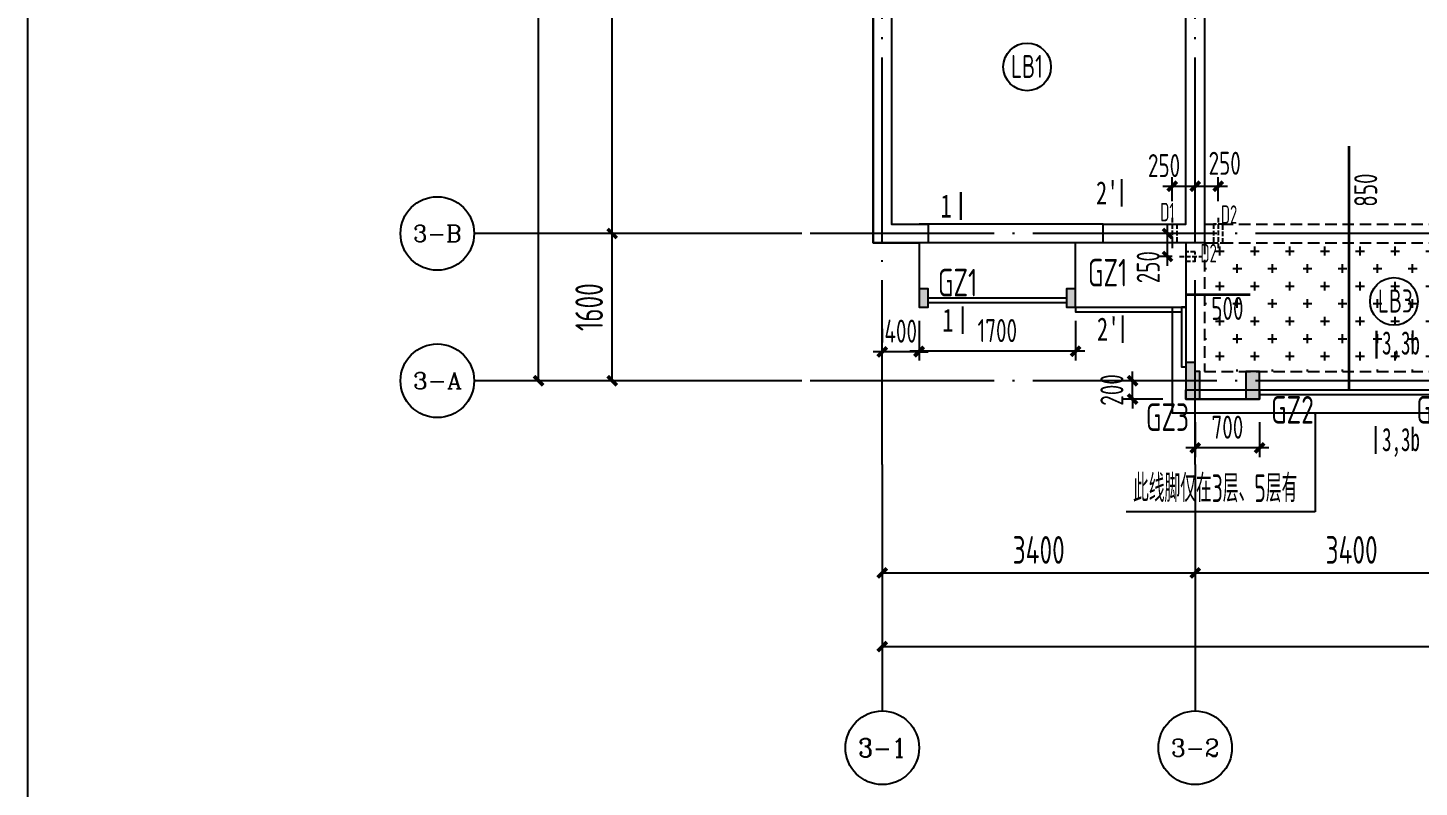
# Model space of a CAD drawing. Extents: x -173820 to 521180, y -715739 to 158231.
# Drawn here: x -14955 to 164, y 62694 to 70945 of the extents above; entities that cross this region are included whole.
import ezdxf
from ezdxf.enums import TextEntityAlignment as Align

# ---------------------------------------------------------------- set-up
doc = ezdxf.new("R2010")
doc.units = 0
doc.header["$LTSCALE"] = 1000
for name, pattern in [('CONTINOUS', [0]), ('DASH', [0.35, 0.25, -0.1]), ('DOTE', [2.42, 2, -0.2, 0.02, -0.2]), ('HIDDEN2', [0.1875, 0.125, -0.0625])]:
    doc.linetypes.add(name, pattern=pattern)
for name, color, linetype in [('A-外装饰线脚', 7, 'Continuous'), ('A-线脚看线', 9, 'Continuous'), ('A-设备穿墙洞', 161, 'Continuous'), ('AXIS', 1, 'DOTE'), ('AXIS_TEXT', 7, 'Continuous'), ('DIM', 3, 'Continuous'), ('DIM1', 3, 'Continuous'), ('JG1', 3, 'Continuous'), ('填充', 8, 'Continuous'), ('墙', 6, 'Continuous'), ('挑板', 3, 'Continuous'), ('板筋', 6, 'Continuous'), ('柱', 2, 'Continuous'), ('梁', 4, 'HIDDEN2'), ('模板线', 3, 'Continuous'), ('钢筋_文字', 7, 'Continuous'), ('钢筋长度标注', 7, 'Continuous')]:
    doc.layers.add(name, color=color, linetype=linetype)
doc.styles.add('_TCH_AXIS', font='COMPLEX', dxfattribs={"bigfont": 'GBCBIG'})
doc.styles.add('COMPLEX', font='COMPLEX')
doc.styles.add('TSSD_BOLD', font='tssdeng2.shx', dxfattribs={"width": 0.7, "height": 250, "bigfont": 'CHINA.shx'})
doc.styles.add('TSSD_Dimension', font='tssdeng.shx', dxfattribs={"width": 0.7, "bigfont": 'Hztxt.shx'})
doc.styles.add('zzt', font='tssdeng.shx', dxfattribs={"width": 0.7, "height": 300, "bigfont": 'tssdchn.shx'})
doc.styles.add('钢筋长度', font='tssdeng.shx', dxfattribs={"width": 0.7, "height": 300, "bigfont": 'tssdchn.shx'})
doc.styles.add('黑体', font='simhei.ttf', dxfattribs={"width": 0.8})
doc.dimstyles.new('DIM_1_100', dxfattribs={"dimtxt": 300, "dimasz": 100, "dimexe": 200, "dimexo": 50, "dimgap": 100, "dimtad": 1, "dimdec": 0, "dimzin": 0, "dimdsep": 46, "dimtxsty": 'zzt', "dimblk": 'ARCHTICK', "dimcen": 0, "dimclrt": 7, "dimadec": 0, "dimazin": 0, "dimtfac": 1, "dimtdec": 0, "dimtix": 1, "dimtmove": 2, "dimatfit": 0, "dimldrblk": 'ARCHTICK', "dimfxl": 0, "dimtolj": 1, "dimarcsym": 0})
doc.dimstyles.new('TSSD_100_100', dxfattribs={"dimtxt": 250, "dimasz": 100, "dimexe": 100, "dimexo": 250, "dimgap": 100, "dimtad": 1, "dimdec": 0, "dimzin": 0, "dimdsep": 46, "dimtxsty": 'TSSD_Dimension', "dimblk": 'ARCHTICK', "dimcen": 0, "dimdle": 100, "dimclrd": 3, "dimclre": 3, "dimclrt": 7, "dimadec": 0, "dimazin": 0, "dimtfac": 1, "dimtdec": 0, "dimtix": 1, "dimtmove": 2, "dimatfit": 3, "dimfxl": 0, "dimtolj": 1, "dimtzin": 0, "dimarcsym": 0})

# ---------------------------------------------------------------- blocks, each defined once
blk = doc.blocks.new('_ArchTick')
at = {"color": 4, "linetype": 'ByBlock', "const_width": 0.4}
blk.add_lwpolyline([(-0.5, -0.5), (0.5, 0.5)], dxfattribs=at)
blk = doc.blocks.new('*D1249')
at = {"layer": 'Defpoints', "color": 0}
for p in [(-5270, 68010, 0), (-3570, 68010), (-5270, 67430)]:
    blk.add_point(p, dxfattribs=at)
at = {"layer": 'DIM', "color": 3, "lineweight": -2}
for p, q in [((-5270, 67760), (-5270, 67330)), ((-3570, 67760), (-3570, 67330)), ((-3470, 67430), (-5370, 67430))]:
    blk.add_line(p, q, dxfattribs=at)
at = {"layer": 'DIM', "color": 3, "lineweight": -2, "xscale": 100, "yscale": 100, "zscale": 100, "rotation": 180}
blk.add_blockref('_ArchTick', (-5270, 67430), dxfattribs=at)
at = {"layer": 'DIM', "color": 3, "lineweight": -2, "xscale": 100, "yscale": 100, "zscale": 100}
blk.add_blockref('_ArchTick', (-3570, 67430), dxfattribs=at)
at = {"layer": 'DIM', "color": 7, "insert": (-4420, 67655), "char_height": 250, "attachment_point": 5, "style": 'TSSD_Dimension'}
blk.add_mtext('\\A1;1700', dxfattribs=at)
blk = doc.blocks.new('*D1248')
at = {"layer": 'Defpoints', "color": 0}
for p in [(-5670, 67424), (-5670, 67424), (-5270, 67424, 0)]:
    blk.add_point(p, dxfattribs=at)
at = {"layer": 'DIM', "color": 3, "lineweight": -2}
for p, q in [((-5670, 67674), (-5670, 67524)), ((-5270, 67674), (-5270, 67524)), ((-5670, 67424), (-5770, 67424)), ((-5270, 67424), (-5670, 67424)), ((-5270, 67424), (-5170, 67424))]:
    blk.add_line(p, q, dxfattribs=at)
at = {"layer": 'DIM', "color": 3, "lineweight": -2, "xscale": 100, "yscale": 100, "zscale": 100}
blk.add_blockref('_ArchTick', (-5670, 67424), dxfattribs=at)
at = {"layer": 'DIM', "color": 3, "lineweight": -2, "xscale": 100, "yscale": 100, "zscale": 100, "rotation": 180}
blk.add_blockref('_ArchTick', (-5270, 67424), dxfattribs=at)
at = {"layer": 'DIM', "color": 7, "insert": (-5470, 67649), "char_height": 250, "attachment_point": 5, "style": 'TSSD_Dimension'}
blk.add_mtext('\\A1;400', dxfattribs=at)
blk = doc.blocks.new('*D1247')
at = {"layer": 'Defpoints', "color": 0}
for p in [(-2270, 66910), (-1570, 66910), (-2270, 66380)]:
    blk.add_point(p, dxfattribs=at)
at = {"layer": 'DIM', "color": 3, "lineweight": -2}
for p, q in [((-2270, 66660), (-2270, 66280)), ((-1570, 66660), (-1570, 66280)), ((-1470, 66380), (-2370, 66380))]:
    blk.add_line(p, q, dxfattribs=at)
at = {"layer": 'DIM', "color": 3, "lineweight": -2, "xscale": 100, "yscale": 100, "zscale": 100, "rotation": 180}
blk.add_blockref('_ArchTick', (-2270, 66380), dxfattribs=at)
at = {"layer": 'DIM', "color": 3, "lineweight": -2, "xscale": 100, "yscale": 100, "zscale": 100}
blk.add_blockref('_ArchTick', (-1570, 66380), dxfattribs=at)
at = {"layer": 'DIM', "color": 7, "insert": (-1920, 66605), "char_height": 250, "attachment_point": 5, "style": 'TSSD_Dimension'}
blk.add_mtext('\\A1;700', dxfattribs=at)
blk = doc.blocks.new('*D1218')
at = {"layer": 'Defpoints', "color": 0}
for p in [(-2950, 67110), (-2370, 67110), (-2370, 66910)]:
    blk.add_point(p, dxfattribs=at)
at = {"layer": 'DIM', "color": 3, "lineweight": -2}
for p, q in [((-2950, 67110), (-2950, 67210)), ((-2620, 67110), (-3050, 67110)), ((-2950, 66910), (-2950, 67110)), ((-2620, 66910), (-3050, 66910)), ((-2950, 66910), (-2950, 66810))]:
    blk.add_line(p, q, dxfattribs=at)
at = {"layer": 'DIM', "color": 3, "lineweight": -2, "xscale": 100, "yscale": 100, "zscale": 100}
for p, rotation in [((-2950, 67110), 270), ((-2950, 66910), 90)]:
    blk.add_blockref('_ArchTick', p, dxfattribs=dict(at, rotation=rotation))
at = {"layer": 'DIM', "color": 7, "insert": (-3175, 67010), "char_height": 250, "attachment_point": 5, "rotation": 90, "style": 'TSSD_Dimension'}
blk.add_mtext('\\A1;200', dxfattribs=at)
blk = doc.blocks.new('$166895')
at = {"layer": '模板线', "color": 4, "const_width": 22.7}
for points in [[(223, 2154), (223, 1851)], [(243, 913), (243, 611)]]:
    blk.add_lwpolyline(points, dxfattribs=at)
at = {"layer": '模板线', "color": 0, "style": '黑体', "width": 0.7}
for p in [(63, 2003), (83, 762)]:
    blk.add_text('1', height=252, dxfattribs=at).set_placement(p, align=Align.MIDDLE_CENTER)
blk = doc.blocks.new('*D388')
at = {"layer": 'Defpoints', "color": 0}
for p in [(-2935, 0), (-875, 0), (-875, -1600)]:
    blk.add_point(p, dxfattribs=at)
at = {"layer": 'DIM1', "color": 0, "lineweight": -2}
for p, q in [((-925, 0), (-3135, 0)), ((-2935, -1600), (-2935, 0)), ((-925, -1600), (-3135, -1600))]:
    blk.add_line(p, q, dxfattribs=at)
at = {"layer": 'DIM1', "color": 0, "lineweight": -2, "xscale": 100, "yscale": 100, "zscale": 100}
for p, rotation in [((-2935, 0), 90), ((-2935, -1600), 270)]:
    blk.add_blockref('_ArchTick', p, dxfattribs=dict(at, rotation=rotation))
at = {"layer": 'DIM1', "color": 7, "insert": (-3185, -800), "char_height": 300, "attachment_point": 5, "rotation": 90, "style": 'zzt'}
blk.add_mtext('\\A1;1600', dxfattribs=at)
blk = doc.blocks.new('*D389')
at = {"layer": 'Defpoints', "color": 0}
for p in [(-2935, 5700), (-875, 5700), (-875, 0)]:
    blk.add_point(p, dxfattribs=at)
at = {"layer": 'DIM1', "color": 0, "lineweight": -2}
for p, q in [((-925, 5700), (-3135, 5700)), ((-2935, 0), (-2935, 5700)), ((-925, 0), (-3135, 0))]:
    blk.add_line(p, q, dxfattribs=at)
at = {"layer": 'DIM1', "color": 0, "lineweight": -2, "xscale": 100, "yscale": 100, "zscale": 100}
for p, rotation in [((-2935, 5700), 90), ((-2935, 0), 270)]:
    blk.add_blockref('_ArchTick', p, dxfattribs=dict(at, rotation=rotation))
at = {"layer": 'DIM1', "color": 7, "insert": (-3185, 2850), "char_height": 300, "attachment_point": 5, "rotation": 90, "style": 'zzt'}
blk.add_mtext('\\A1;5700', dxfattribs=at)
blk = doc.blocks.new('*D396')
at = {"layer": 'Defpoints', "color": 0}
for p in [(-3735, 20800), (-875, 20800), (-875, -1600)]:
    blk.add_point(p, dxfattribs=at)
at = {"layer": 'DIM1', "color": 0, "lineweight": -2}
for p, q in [((-925, 20800), (-3935, 20800)), ((-3735, -1600), (-3735, 20800)), ((-925, -1600), (-3935, -1600))]:
    blk.add_line(p, q, dxfattribs=at)
at = {"layer": 'DIM1', "color": 0, "lineweight": -2, "xscale": 100, "yscale": 100, "zscale": 100}
for p, rotation in [((-3735, 20800), 90), ((-3735, -1600), 270)]:
    blk.add_blockref('_ArchTick', p, dxfattribs=dict(at, rotation=rotation))
at = {"layer": 'DIM1', "color": 7, "insert": (-3985, 9600), "char_height": 300, "attachment_point": 5, "rotation": 90, "style": 'zzt'}
blk.add_mtext('\\A1;22400', dxfattribs=at)
blk = doc.blocks.new('*D430')
at = {"layer": 'Defpoints', "color": 0}
for p in [(0, -2508), (3400, -2508), (3400, -3688)]:
    blk.add_point(p, dxfattribs=at)
at = {"layer": 'DIM1', "color": 0, "lineweight": -2}
for p, q in [((0, -2558), (0, -3888)), ((3400, -2558), (3400, -3888)), ((0, -3688), (3400, -3688))]:
    blk.add_line(p, q, dxfattribs=at)
at = {"layer": 'DIM1', "color": 0, "lineweight": -2, "xscale": 100, "yscale": 100, "zscale": 100, "rotation": 180}
blk.add_blockref('_ArchTick', (0, -3688), dxfattribs=at)
at = {"layer": 'DIM1', "color": 0, "lineweight": -2, "xscale": 100, "yscale": 100, "zscale": 100}
blk.add_blockref('_ArchTick', (3400, -3688), dxfattribs=at)
at = {"layer": 'DIM1', "color": 7, "insert": (1700, -3438), "char_height": 300, "attachment_point": 5, "style": 'zzt'}
blk.add_mtext('\\A1;3400', dxfattribs=at)
blk = doc.blocks.new('*D431')
at = {"layer": 'Defpoints', "color": 0}
for p in [(3400, -2508), (6800, -2508), (6800, -3688)]:
    blk.add_point(p, dxfattribs=at)
at = {"layer": 'DIM1', "color": 0, "lineweight": -2}
for p, q in [((3400, -2558), (3400, -3888)), ((6800, -2558), (6800, -3888)), ((3400, -3688), (6800, -3688))]:
    blk.add_line(p, q, dxfattribs=at)
at = {"layer": 'DIM1', "color": 0, "lineweight": -2, "xscale": 100, "yscale": 100, "zscale": 100, "rotation": 180}
blk.add_blockref('_ArchTick', (3400, -3688), dxfattribs=at)
at = {"layer": 'DIM1', "color": 0, "lineweight": -2, "xscale": 100, "yscale": 100, "zscale": 100}
blk.add_blockref('_ArchTick', (6800, -3688), dxfattribs=at)
at = {"layer": 'DIM1', "color": 7, "insert": (5100, -3438), "char_height": 300, "attachment_point": 5, "style": 'zzt'}
blk.add_mtext('\\A1;3400', dxfattribs=at)
blk = doc.blocks.new('*D446')
at = {"layer": 'Defpoints', "color": 0}
for p in [(0, -2508), (48000, -2508), (48000, -4488)]:
    blk.add_point(p, dxfattribs=at)
at = {"layer": 'DIM1', "color": 0, "lineweight": -2}
for p, q in [((0, -2558), (0, -4688)), ((48000, -2558), (48000, -4688)), ((0, -4488), (48000, -4488))]:
    blk.add_line(p, q, dxfattribs=at)
at = {"layer": 'DIM1', "color": 0, "lineweight": -2, "xscale": 100, "yscale": 100, "zscale": 100, "rotation": 180}
blk.add_blockref('_ArchTick', (0, -4488), dxfattribs=at)
at = {"layer": 'DIM1', "color": 0, "lineweight": -2, "xscale": 100, "yscale": 100, "zscale": 100}
blk.add_blockref('_ArchTick', (48000, -4488), dxfattribs=at)
at = {"layer": 'DIM1', "color": 7, "insert": (24000, -4238), "char_height": 300, "attachment_point": 5, "style": 'zzt'}
blk.add_mtext('\\A1;48000', dxfattribs=at)
blk = doc.blocks.new('_AXISO')
at = {"color": 3}
blk.add_circle((0, 0), 0.5, dxfattribs=at)
at = {"layer": 'AXIS_TEXT', "color": 3, "style": 'COMPLEX', "width": 1.041667}
blk.add_attdef('A', text='', height=0.56, dxfattribs=at).set_placement((-0.25, -0.28), (0.25, -0.28), align=Align.FIT)
blk = doc.blocks.new('$1466424')
at = {"layer": '板筋', "const_width": 30}
for points in [[(5172, 4), (5172, 2653)], [(3400, 1040), (4100, 1040)]]:
    blk.add_lwpolyline(points, dxfattribs=at)
at = {"layer": '钢筋_文字'}
for centre in [(1674, 3514, 0), (5660, 966, 0)]:
    blk.add_circle(centre, 259, dxfattribs=at)
at = {"layer": '钢筋_文字', "style": 'TSSD_BOLD', "width": 0.7}
for s, p in [('LB1', (1499, 3394, 0)), ('LB3', (5485, 845, 0))]:
    blk.add_text(s, height=250, dxfattribs=at).set_placement(p)
at = {"layer": '钢筋长度标注', "style": '钢筋长度', "width": 0.7}
blk.add_text('850', height=250, rotation=90, dxfattribs=at).set_placement((5478, 1994))
blk.add_text('500', height=250, dxfattribs=at).set_placement((3675, 765))
blk = doc.blocks.new('$158025')
at = {"layer": 'JG1'}
blk.add_hatch(color=8, dxfattribs=at).paths.add_polyline_path([(150, 300), (100, 300), (100, 400), (0, 400), (0, 0), (150, 0)])
at = {"layer": 'JG1', "elevation": 0}
blk.add_lwpolyline([(100, 400), (0, 400), (0, 0), (150, 0), (150, 300), (150, 300), (100, 300)], close=True, dxfattribs=at)
blk = doc.blocks.new('$133032')
at = {"layer": '挑板'}
for points in [[(0, 22800), (0, 1700), (500, 1700), (500, 1000), (600, 1000), (600, 1100), (2100, 1100), (2100, 1000), (3400, 1000), (3400, 0), (4200, 0), (4200, 100), (6500, 100)], [(2200, 1000), (2200, 1700)]]:
    blk.add_lwpolyline(points, dxfattribs=at)
blk = doc.blocks.new('$1981617')
at = {"layer": '柱'}
blk.add_hatch(color=8, dxfattribs=at).paths.add_polyline_path([(150, 0), (150, 300), (0, 300), (0, 0)])
at = {"layer": '柱', "color": 3, "elevation": 0}
blk.add_lwpolyline([(150, 0), (150, 300), (0, 300), (0, 0)], close=True, dxfattribs=at)
blk = doc.blocks.new('$1691164')
at = {"layer": '柱'}
blk.add_hatch(color=8, dxfattribs=at).paths.add_polyline_path([(0, 0), (100, 0), (100, 200), (0, 200)])
at = {"layer": '柱', "color": 3, "elevation": 0}
blk.add_lwpolyline([(100, 200), (0, 200), (0, 0), (100, 0), (100, 0), (100, 0)], close=True, dxfattribs=at)
blk = doc.blocks.new('$1839168')
at = {"layer": '柱'}
blk.add_hatch(color=8, dxfattribs=at).paths.add_polyline_path([(0, 200), (0, 0), (100, 0), (100, 200)])
at = {"layer": '柱', "color": 3, "elevation": 0}
blk.add_lwpolyline([(0, 200), (0, 0), (100, 0), (100, 200)], close=True, dxfattribs=at)
blk = doc.blocks.new('$1222607')
at = {"layer": '柱'}
for name, p in [('$1839168', (500, 1000, 0)), ('$1691164', (2100, 1000, 0)), ('$1981617', (4050, 0, 0))]:
    blk.add_blockref(name, p, dxfattribs=at)
blk = doc.blocks.new('$1413619')
at = {"layer": 'A-线脚看线', "color": 5, "elevation": 0}
for points in [[(650, 1000), (2150, 1000)], [(2250, 950), (2250, 900), (3400, 900)], [(3450, 950), (3400, 950), (3400, 300), (3450, 300)], [(4250, 0), (6550, 0)]]:
    blk.add_lwpolyline(points, dxfattribs=at)
blk = doc.blocks.new('$1837993')
at = {"layer": 'A-设备穿墙洞', "linetype": 'DASH', "ltscale": 0.2}
for points in [[(1875, 9450), (1540, 9450)], [(507, 9171), (507, 8833)], [(111, 4400), (512, 4400)], [(3457, 471), (3457, 133)], [(3957, 471), (3957, 133)], [(3536, 50), (3774, 50)]]:
    blk.add_lwpolyline(points, dxfattribs=at)
for points in [[(1807, 9500), (1807, 9400), (1607, 9400), (1607, 9500)], [(557, 8900), (457, 8900), (457, 9100), (557, 9100)], [(207, 4475), (207, 4325), (407, 4325), (407, 4475)], [(3507, 200), (3407, 200), (3407, 400), (3507, 400)], [(3907, 200), (4007, 200), (4007, 400), (3907, 400)], [(3707, 0), (3707, 100), (3607, 100), (3607, 0)]]:
    blk.add_lwpolyline(points, close=True, dxfattribs=at)
at = {"layer": 'A-设备穿墙洞', "color": 7, "linetype": 'DASH', "ltscale": 0.2, "style": 'zzt', "width": 0.6}
for s, p in [('P', (1489, 9448)), ('D1', (537, 9128)), ('PF', (0, 4405)), ('D1', (3328, 433)), ('D2', (3987, 406)), ('D2', (3765, -14))]:
    blk.add_text(s, height=200, dxfattribs=at).set_placement(p)
blk = doc.blocks.new('*D11646')
at = {"layer": 'Defpoints', "color": 0}
for p in [(4400, 1061), (4150, 648), (4400, 648, 0)]:
    blk.add_point(p, dxfattribs=at)
at = {"layer": 'DIM1', "color": 3, "lineweight": -2}
for p, q in [((4050, 1061), (4500, 1061)), ((4150, 898), (4150, 1161)), ((4400, 898), (4400, 1161))]:
    blk.add_line(p, q, dxfattribs=at)
at = {"layer": 'DIM1', "color": 3, "lineweight": -2, "xscale": 100, "yscale": 100, "zscale": 100, "rotation": 180}
blk.add_blockref('_ArchTick', (4150, 1061), dxfattribs=at)
at = {"layer": 'DIM1', "color": 3, "lineweight": -2, "xscale": 100, "yscale": 100, "zscale": 100}
blk.add_blockref('_ArchTick', (4400, 1061), dxfattribs=at)
at = {"layer": 'DIM1', "color": 7, "insert": (4062, 1286), "char_height": 250, "attachment_point": 5, "style": 'TSSD_Dimension'}
blk.add_mtext('\\A1;250', dxfattribs=at)
blk = doc.blocks.new('*D11647')
at = {"layer": 'Defpoints', "color": 0}
for p in [(4650, 1061), (4400, 648, 0), (4650, 648)]:
    blk.add_point(p, dxfattribs=at)
at = {"layer": 'DIM1', "color": 3, "lineweight": -2}
for p, q in [((4300, 1061), (4750, 1061)), ((4400, 898), (4400, 1161)), ((4650, 898), (4650, 1161))]:
    blk.add_line(p, q, dxfattribs=at)
at = {"layer": 'DIM1', "color": 3, "lineweight": -2, "xscale": 100, "yscale": 100, "zscale": 100, "rotation": 180}
blk.add_blockref('_ArchTick', (4400, 1061), dxfattribs=at)
at = {"layer": 'DIM1', "color": 3, "lineweight": -2, "xscale": 100, "yscale": 100, "zscale": 100}
blk.add_blockref('_ArchTick', (4650, 1061), dxfattribs=at)
at = {"layer": 'DIM1', "color": 7, "insert": (4721, 1311), "char_height": 250, "attachment_point": 5, "style": 'TSSD_Dimension'}
blk.add_mtext('\\A1;250', dxfattribs=at)
blk = doc.blocks.new('*D11648')
at = {"layer": 'Defpoints', "color": 0}
for p in [(4100, 548), (4400, 548, 0), (4400, 298)]:
    blk.add_point(p, dxfattribs=at)
at = {"layer": 'DIM1', "color": 3, "lineweight": -2}
for p, q in [((4100, 198), (4100, 648)), ((4150, 548), (4000, 548)), ((4150, 298), (4000, 298))]:
    blk.add_line(p, q, dxfattribs=at)
at = {"layer": 'DIM1', "color": 3, "lineweight": -2, "xscale": 100, "yscale": 100, "zscale": 100}
for p, rotation in [((4100, 548), 90), ((4100, 298), 270)]:
    blk.add_blockref('_ArchTick', p, dxfattribs=dict(at, rotation=rotation))
at = {"layer": 'DIM1', "color": 7, "insert": (3890, 182), "char_height": 250, "attachment_point": 5, "rotation": 90, "style": 'TSSD_Dimension'}
blk.add_mtext('\\A1;250', dxfattribs=at)
blk = doc.blocks.new('$1928896')
at = {"layer": '模板线', "color": 4, "const_width": 22.7}
for points in [[(1249, 1338), (1249, 1036)], [(1240, 302), (1240, 0)]]:
    blk.add_lwpolyline(points, dxfattribs=at)
at = {"layer": '模板线', "color": 0, "style": '黑体', "width": 0.6}
for p in [(1310, 1207), (1310, 157)]:
    blk.add_text('3,3b', height=252, dxfattribs=at).set_placement(p, align=Align.MIDDLE_LEFT)
blk = doc.blocks.new('$1149292')
at = {"layer": '模板线', "color": 4, "const_width": 22.7}
for points in [[(286, 1783), (286, 1480)], [(296, 302), (296, 0)]]:
    blk.add_lwpolyline(points, dxfattribs=at)
at = {"layer": '模板线', "color": 0, "style": '黑体', "width": 0.7}
for p in [(127, 1631), (137, 151)]:
    blk.add_text("2'", height=252, dxfattribs=at).set_placement(p, align=Align.MIDDLE_CENTER)
blk = doc.blocks.new('$1783196')
at = {"layer": 'AXIS'}
for p, q in [((5234.9, 3480), (5234.9, 27859.5)), ((8634.9, 3480), (8634.9, 27859.5)), ((54849.9, 5988.3), (4360, 5988.3)), ((54849.9, 4388.3), (4360, 4388.3))]:
    blk.add_line(p, q, dxfattribs=at)
at = {"layer": 'DIM1'}
for p, q in [((4360, 5988.3), (800, 5988.3)), ((4360, 4388.3), (800, 4388.3)), ((5234.9, 3480), (5234.9, 800)), ((8634.9, 3480), (8634.9, 800))]:
    blk.add_line(p, q, dxfattribs=at)
ref = blk.add_blockref('_AXISO', (400, 5988.3), dxfattribs=dict(at, xscale=800, yscale=800, zscale=800))
ref.add_attrib('A', '3-B', dxfattribs={"layer": 'AXIS_TEXT', "height": 179.65, "style": '_TCH_AXIS'}).set_placement((134.8, 5898.5), (665.2, 5898.5), align=Align.FIT)
ref = blk.add_blockref('_AXISO', (400, 4388.3), dxfattribs=dict(at, xscale=800, yscale=800, zscale=800))
ref.add_attrib('A', '3-A', dxfattribs={"layer": 'AXIS_TEXT', "height": 177.09, "style": '_TCH_AXIS'}).set_placement((134.4, 4299.8), (665.6, 4299.8), align=Align.FIT)
ref = blk.add_blockref('_AXISO', (5234.9, 400), dxfattribs=dict(at, xscale=800, yscale=800, zscale=800))
ref.add_attrib('A', '3-1', dxfattribs={"layer": 'AXIS_TEXT', "height": 202.97, "style": '_TCH_AXIS'}).set_placement((4973.9, 298.5), (5495.8, 298.5), align=Align.FIT)
ref = blk.add_blockref('_AXISO', (8634.9, 400), dxfattribs=dict(at, xscale=800, yscale=800, zscale=800))
ref.add_attrib('A', '3-2', dxfattribs={"layer": 'AXIS_TEXT', "height": 187.78, "style": '_TCH_AXIS'}).set_placement((8371.1, 306.1), (8898.6, 306.1), align=Align.FIT)
for p1, p2, distance, picture, middle in [((4360, 4388.3), (4360, 26788.3), 2860, '*D396', (1250, 15588.3)), ((4360, 5988.3), (4360, 11688.3), 2060, '*D389', (2050, 8838.3)), ((4360, 4388.3), (4360, 5988.3), 2060, '*D388', (2050, 5188.3)), ((5234.9, 3480), (8634.9, 3480), -1180, '*D430', (6934.9, 2550)), ((5234.9, 3480), (53234.9, 3480), -1980, '*D446', (29234.9, 1750)), ((8634.9, 3480), (12034.9, 3480), -1180, '*D431', (10334.9, 2550))]:
    dim = blk.add_aligned_dim(p1=p1, p2=p2, distance=distance, dimstyle='DIM_1_100', dxfattribs=at)
    dim.commit()
    dim.dimension.update_dxf_attribs({"geometry": picture, "text_midpoint": middle, "insert": (5234.9, 5988.3)})
blk = doc.blocks.new('$1186913')
at = {"layer": 'A-设备穿墙洞'}
blk.add_blockref('$1837993', (693.1, 247.9), dxfattribs=at)
at = {"layer": 'DIM1'}
for base, p1, p2, picture, middle in [((4400.2, 1061.3), (4150.2, 647.9), (4400.2, 647.9, 0), '*D11646', (4061.9, 1286.3)), ((4650.2, 1061.3), (4400.2, 647.9, 0), (4650.2, 647.9), '*D11647', (4721.5, 1311.3))]:
    dim = blk.add_linear_dim(base=base, p1=p1, p2=p2, dimstyle='TSSD_100_100', dxfattribs=at)
    dim.commit()
    dim.dimension.update_dxf_attribs({"geometry": picture, "text_midpoint": middle, "dimtype": 128})
dim = blk.add_linear_dim(base=(4099.8, 547.9), p1=(4400.2, 297.9), p2=(4400.2, 547.9, 0), angle=90, dimstyle='TSSD_100_100', dxfattribs=at)
dim.commit()
dim.dimension.update_dxf_attribs({"geometry": '*D11648', "text_midpoint": (3889.8, 181.7), "dimtype": 128})

msp = doc.modelspace()

# ---------------------------------------------------------------- hatches: boundary and pattern name
at = {"layer": '填充', "linetype": 'Continuous'}
h = msp.add_hatch(dxfattribs=at)
h.set_pattern_fill('CROSS', color=256, scale=30, style=0)
h.set_pattern_definition([(0, (-5670, 68710), (190.5, 190.5), [95.25, -285.75]), (90, (-5622.38, 68662.38), (-190.5, 190.5), [95.25, -285.75])])
h.paths.add_polyline_path([(1030, 67210), (1030, 68610), (830, 68610), (-2170, 68610), (-2170, 67210)])

# ---------------------------------------------------------------- linework, layer by layer
at = {"layer": 'A-外装饰线脚', "color": 23}
for points in [[(-2520, 67910), (-2520, 66760), (4780, 66760), (4780, 67910)], [(-1570, 67010), (-1570, 66910), (-2370, 66910), (-2370, 67010)]]:
    msp.add_lwpolyline(points, dxfattribs=at)
at = {"layer": '墙'}
for points in [[(-5170, 68610), (-5770, 68610), (-5770, 71110), (-5570, 71110), (-5570, 68810), (-5170, 68810)], [(-2370, 71110), (-2170, 71110), (-2170, 68610), (-3270, 68610), (-3270, 68810), (-2370, 68810)]]:
    msp.add_lwpolyline(points, close=True, dxfattribs=at)
msp.add_lwpolyline([(-2170, 68810), (-2170, 68810)], dxfattribs=at)
at = {"layer": '梁', "linetype": 'Continuous'}
for p, q in [((-3270, 68810), (-5270, 68810)), ((-3270, 68610), (-5270, 68610)), ((-2370, 68610), (-2370, 67010)), ((-2370, 67010), (4630, 67010))]:
    msp.add_line(p, q, dxfattribs=at)
at = {"layer": '梁'}
for p, q in [((-2170, 68810), (830, 68810)), ((-2170, 68610), (830, 68610)), ((-2170, 68610), (-2170, 67210)), ((-2170, 67210), (1030, 67210))]:
    msp.add_line(p, q, dxfattribs=at)
at = {"layer": '模板线', "elevation": 0}
msp.add_lwpolyline([(-14954.7, 102870.8), (69145.3, 102870.8), (69145.3, 43470.8), (-14954.7, 43470.8)], close=True, dxfattribs=at)
at = {"layer": '钢筋_文字', "const_width": 13.3}
msp.add_lwpolyline([(-965.6, 66760, 1), (-965.6, 66746.7, 1)], format="xyb", close=True, dxfattribs=at)
at = {"layer": '钢筋_文字', "extrusion": (1, -1.00159e-06, 0), "elevation": -965.7}
msp.add_lwpolyline([(66753.3, 0), (65686.9, 0)], dxfattribs=at)
at = {"layer": '钢筋_文字', "elevation": 0}
msp.add_lwpolyline([(-965.6, 65686.9), (-3021.1, 65686.9)], dxfattribs=at)

# ---------------------------------------------------------------- block references
at = {"layer": 'A-设备穿墙洞'}
msp.add_blockref('$1186913', (-6670.2, 68162.1, 0), dxfattribs=at)
at = {"layer": '填充', "linetype": 'Continuous'}
msp.add_blockref('$1783196', (-10904.9, 62721.7), dxfattribs=at)
at = {"layer": '挑板'}
for name, p in [('$1413619', (-5820, 66960, 0)), ('$133032', (-5770, 66910))]:
    msp.add_blockref(name, p, dxfattribs=at)
at = {"layer": '柱'}
for name, p in [('$1222607', (-5770, 66910)), ('$158025', (-2370, 66910, 0))]:
    msp.add_blockref(name, p, dxfattribs=at)
at = {"layer": '模板线'}
for name, p in [('$1149292', (-3353.8, 67520.5)), ('$166895', (-5039.8, 67006.8)), ('$1928896', (-1549.1, 66315.1))]:
    msp.add_blockref(name, p, dxfattribs=at)
at = {"layer": '钢筋长度标注'}
msp.add_blockref('$1466424', (-5770, 67006.3), dxfattribs=at)

# ---------------------------------------------------------------- texts
at = {"layer": '模板线', "color": 7, "linetype": 'CONTINOUS', "style": 'zzt', "width": 0.7}
for s, p in [('GZ1', (-3436.1, 68134.5)), ('GZ1', (-5066.1, 68026.3)), ('GZ3', (-2806.1, 66564.5)), ('GZ2', (-1446.1, 66644.5)), ('GZ2', (133.9, 66644.5))]:
    msp.add_text(s, height=300, dxfattribs=at).set_placement(p)
at = {"layer": '钢筋_文字', "style": 'zzt', "width": 0.6}
msp.add_text('此线脚仅在3层、5层有', height=300, dxfattribs=at).set_placement((-2945, 65791.9, 0))

# ---------------------------------------------------------------- dimensions: what is measured, and where the dimension line sits
at = {"layer": 'DIM'}
for base, p1, p2, picture, middle in [((-5270, 67430), (-3570, 68010), (-5270, 68010, 0), '*D1249', (-4420, 67655)), ((-5670, 67423.9, 0), (-5270, 67423.9), (-5670, 67423.9, 0), '*D1248', (-5470, 67648.9, 0)), ((-2270, 66380), (-1570, 66910), (-2270, 66910), '*D1247', (-1920, 66605))]:
    dim = msp.add_linear_dim(base=base, p1=p1, p2=p2, dimstyle='TSSD_100_100', dxfattribs=at)
    dim.commit()
    dim.dimension.update_dxf_attribs({"geometry": picture, "text_midpoint": middle})
dim = msp.add_linear_dim(base=(-2950, 67110), p1=(-2370, 66910), p2=(-2370, 67110), angle=90, dimstyle='TSSD_100_100', dxfattribs=at)
dim.commit()
dim.dimension.update_dxf_attribs({"geometry": '*D1218', "text_midpoint": (-3175, 67010)})

doc.saveas('drawing.dxf')
